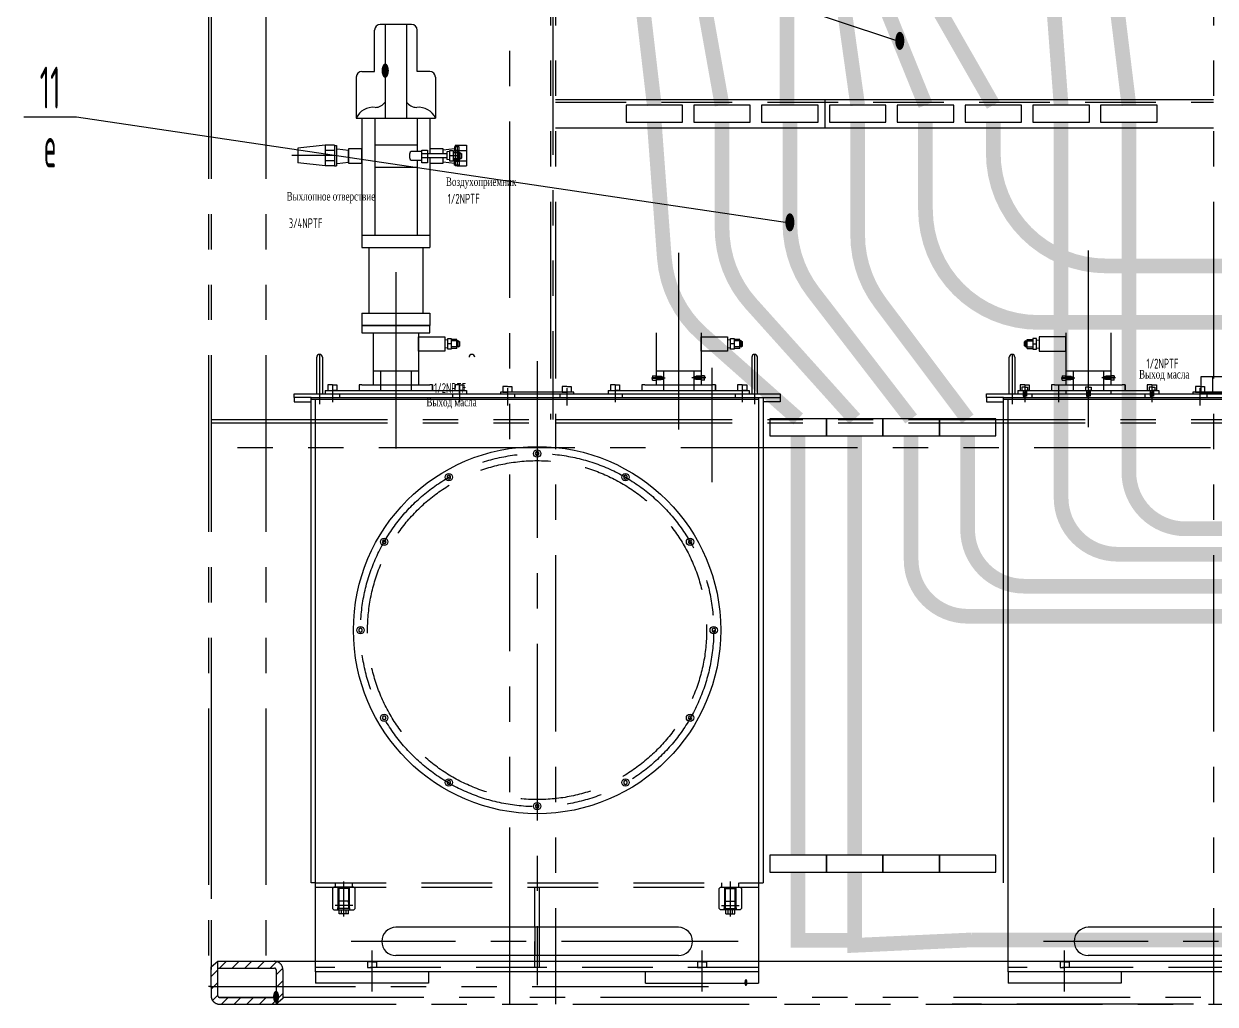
# Model space of a CAD drawing. Header units: millimetres. Extents: x 87 to 10587, y 0 to 7425.
# Drawn here: x 7253 to 9361, y 2280 to 4015 of the extents above; entities that cross this region are included whole.
import ezdxf
from ezdxf.enums import TextEntityAlignment as Align

# ---------------------------------------------------------------- set-up
doc = ezdxf.new("R2010")
doc.units = ezdxf.units.MM
doc.header["$LTSCALE"] = 250
for name, pattern in [('F', [0.75, 0.5, -0.25]), ('G', [2, 1.25, -0.25, 0.25, -0.25]), ('K', [2.5, 1.25, -0.25, 0.25, -0.25, 0.25, -0.25])]:
    doc.linetypes.add(name, pattern=pattern)
for name, color, linetype in [('01', 7, 'Continuous'), ('02', 1, 'Continuous'), ('04', 2, 'F'), ('05', 4, 'G'), ('07', 6, 'K'), ('08', 1, 'Continuous'), ('11', 3, 'Continuous')]:
    doc.layers.add(name, color=color, linetype=linetype)
doc.styles.get("Standard").update_dxf_attribs({"font": 'isocp', "width": 0.707, "bigfont": 'intecad.shx'})
doc.dimstyles.new('INTE', dxfattribs={"dimscale": 25, "dimtxt": 3.5, "dimasz": 3, "dimexe": 3, "dimexo": 0, "dimgap": 1, "dimtad": 1, "dimdec": 1, "dimdsep": 46, "dimtxsty": 'Standard', "dimcen": 0, "dimclrd": 1, "dimclre": 1, "dimclrt": 3, "dimadec": 0, "dimazin": 0, "dimtfac": 1, "dimtdec": 1, "dimtmove": 0, "dimatfit": 0, "dimfxl": 1, "dimarcsym": 0})

# ---------------------------------------------------------------- blocks, each defined once
blk = doc.blocks.new('*U76')
at = {"layer": '01'}
for p, q in [((-6, 5), (0, 5)), ((-6, 0), (-6, 5)), ((-6, 0), (-6, -5)), ((0, 5), (0, 0)), ((0, 3), (10, 3)), ((0, -5), (0, 0)), ((3, 3), (3, 0)), ((3, -3), (3, 0)), ((10, 3), (10, 0)), ((10, -3), (10, 0)), ((-6, -5), (0, -5)), ((0, -3), (10, -3))]:
    blk.add_line(p, q, dxfattribs=at)
at = {"layer": '02'}
for p, q in [((3, 2), (10, 2)), ((3, -2), (10, -2))]:
    blk.add_line(p, q, dxfattribs=at)
at = {"layer": '05'}
blk.add_line((-9.2, 0), (12.9, 0), dxfattribs=at)
blk = doc.blocks.new('*U89')
at = {"layer": '01'}
for p, q in [((-7, 8.1), (-7, -8.1)), ((-7, 4), (0, 4)), ((0, 10.7), (15, 9.4)), ((15, 9.4), (15, -9.4)), ((-7, -4), (0, -4)), ((0, -10.7), (15, -9.4))]:
    blk.add_line(p, q, dxfattribs=at)
at = {"layer": '01', "color": 7, "linetype": 'Continuous'}
for p, q in [((-7, 8.1), (0, 8.1)), ((0, -10.7), (0, 10.7)), ((-7, -8.1), (0, -8.1))]:
    blk.add_line(p, q, dxfattribs=at)
at = {"layer": '02', "color": 1, "linetype": 'Continuous'}
for p, q in [((0, 9.7), (15, 8.4)), ((0, -9.7), (15, -8.4))]:
    blk.add_line(p, q, dxfattribs=at)
at = {"layer": '05'}
for p, q in [((-12, 0), (20, 0)), ((7.5, 15.7), (7.5, -15.7))]:
    blk.add_line(p, q, dxfattribs=at)
blk = doc.blocks.new('*D100')
at = {"layer": '08', "color": 1, "lineweight": -2}
for p, q in [((8715.4, 4274.5), (10410.1, 4274.5)), ((10335.1, 4199.5), (10335.1, 3434.6)), ((8956.4, 3359.6), (10410.1, 3359.6))]:
    blk.add_line(p, q, dxfattribs=at)
at = {"layer": '08', "color": 1}
for points in [[(10322.6, 4199.5), (10347.6, 4199.5), (10335.1, 4274.5)], [(10322.6, 3434.6), (10347.6, 3434.6), (10335.1, 3359.6)]]:
    blk.add_solid(points, dxfattribs=at)
at = {"layer": 'Defpoints', "color": 0}
for p in [(8715.4, 4274.5), (8956.4, 3359.6), (10335.1, 3359.6)]:
    blk.add_point(p, dxfattribs=at)
at = {"layer": '08', "color": 3, "insert": (10266.3, 3817.1), "char_height": 87.5, "attachment_point": 5, "rotation": 90}
blk.add_mtext('914.9', dxfattribs=at)

msp = doc.modelspace()

# ---------------------------------------------------------------- hatches: boundary and pattern name
at = {"layer": '07', "linetype": 'K'}
h = msp.add_hatch(dxfattribs=at)
h.set_pattern_fill('ANSI31', color=6, scale=5, style=0)
h.set_pattern_definition([(45, (-24013.99, 5955.704), (-11.22532, 11.22532), [])])
h.paths.add_polyline_path([(7595.917, 2355.584), (7595.917, 2343.584), (7695.917, 2343.584, -0.41421356), (7698.917, 2340.584), (7698.917, 2279.584), (7710.917, 2289.584), (7710.917, 2340.584, 0.41421356), (7695.917, 2355.584)])
h.paths.add_polyline_path([(7595.917, 2355.584), (7583.917, 2345.584), (7583.917, 2311.084), (7583.917, 2294.584, 0.41421356), (7598.917, 2279.584), (7698.917, 2279.584), (7698.917, 2291.584), (7598.917, 2291.584, -0.41421356), (7595.917, 2294.584)])

# ---------------------------------------------------------------- linework, layer by layer
for p, q in [((8022.536, 3789.303), (8012.493, 3789.303)), ((8022.536, 3773.303), (8022.536, 3789.303)), ((8024.944, 3775.905), (8024.944, 3786.702)), ((8027.517, 3777.844), (8027.517, 3784.762)), ((8022.536, 3773.303), (8012.493, 3773.303)), ((8019.026, 3456.166), (8008.983, 3456.166)), ((8019.026, 3456.166), (8008.983, 3456.166)), ((8019.026, 3440.166), (8008.983, 3440.166)), ((8019.026, 3440.166), (8008.983, 3440.166)), ((8019.026, 3440.166), (8019.026, 3456.166)), ((8019.026, 3440.166), (8019.026, 3456.166)), ((8021.434, 3442.767), (8021.434, 3453.564)), ((8021.434, 3442.767), (8021.434, 3453.564)), ((8024.007, 3444.706), (8024.007, 3451.625)), ((8024.007, 3444.706), (8024.007, 3451.625)), ((8519.486, 3456.166), (8509.443, 3456.166)), ((8519.486, 3440.166), (8509.443, 3440.166)), ((8519.486, 3440.166), (8519.486, 3456.166)), ((8521.894, 3442.767), (8521.894, 3453.564)), ((8524.467, 3444.706), (8524.467, 3451.625)), ((9023.327, 3444.706), (9023.327, 3451.625)), ((9025.901, 3442.767), (9025.901, 3453.564)), ((9028.309, 3456.166), (9038.351, 3456.166)), ((9028.309, 3440.166), (9028.309, 3456.166)), ((9028.309, 3440.166), (9038.351, 3440.166)), ((8365.377, 3391.646), (8371.377, 3391.646)), ((8365.377, 3388.588), (8371.377, 3388.588)), ((8365.377, 3387.404), (8371.377, 3387.404)), ((8365.377, 3384.346), (8371.377, 3384.346)), ((8457.377, 3391.646), (8451.377, 3391.646)), ((8457.377, 3388.588), (8451.377, 3388.588)), ((8457.377, 3387.404), (8451.377, 3387.404)), ((8457.377, 3384.346), (8451.377, 3384.346)), ((9090.417, 3391.646), (9096.417, 3391.646)), ((9090.417, 3388.588), (9096.417, 3388.588)), ((9090.417, 3387.404), (9096.417, 3387.404)), ((9090.417, 3384.346), (9096.417, 3384.346)), ((9182.417, 3391.646), (9176.417, 3391.646)), ((9182.417, 3388.588), (9176.417, 3388.588)), ((9182.417, 3387.404), (9176.417, 3387.404)), ((9182.417, 3384.346), (9176.417, 3384.346))]:
    msp.add_line(p, q)
for points in [[(8006.267, 3790.803), (8012.493, 3790.803), (8012.493, 3771.803), (8006.267, 3771.803)], [(8002.757, 3457.666), (8008.983, 3457.666), (8008.983, 3438.666), (8002.757, 3438.666)], [(8002.757, 3457.666), (8008.983, 3457.666), (8008.983, 3438.666), (8002.757, 3438.666)], [(8503.217, 3457.666), (8509.443, 3457.666), (8509.443, 3438.666), (8503.217, 3438.666)], [(9044.578, 3457.666), (9038.351, 3457.666), (9038.351, 3438.666), (9044.578, 3438.666)]]:
    msp.add_lwpolyline(points, close=True)
at = {"layer": '01'}
for p, q in [((7938.557, 4013.623), (7883.277, 4013.623)), ((7892.097, 4013.623), (7892.097, 3847.654)), ((7929.737, 4013.623), (7929.737, 3847.654)), ((7873.277, 3930.638), (7873.277, 4003.623)), ((7948.557, 3930.638), (7948.557, 4003.623)), ((7850.917, 3930.638), (7873.277, 3930.638)), ((7970.917, 3930.638), (7948.557, 3930.638)), ((7840.917, 3920.638), (7840.917, 3847.654)), ((7980.917, 3920.638), (7980.917, 3847.654)), ((7840.917, 3847.654), (7980.917, 3847.654)), ((7850.917, 3847.654), (7850.917, 3618.623)), ((7873.455, 3847.654), (7873.455, 3640.623)), ((7948.379, 3847.654), (7948.379, 3789.061)), ((7970.917, 3847.654), (7970.917, 3785.309)), ((7785.911, 3800.092), (7737.167, 3794.617)), ((7785.911, 3800.092), (7785.911, 3763.141)), ((7802.167, 3800.092), (7785.911, 3800.092)), ((7802.167, 3800.092), (7802.167, 3763.141)), ((7802.167, 3799.617), (7802.167, 3763.617)), ((7802.167, 3799.617), (7802.167, 3763.617)), ((7802.167, 3799.617), (7805.782, 3799.617)), ((7805.782, 3799.617), (7805.782, 3763.617)), ((7873.455, 3800.319), (7948.379, 3800.319)), ((8022.718, 3797.317), (8014.718, 3797.317)), ((8014.718, 3797.317), (8014.718, 3789.303)), ((8016.052, 3799.617), (8016.052, 3763.617)), ((8019.667, 3799.617), (8016.052, 3799.617)), ((8019.667, 3800.092), (8019.667, 3763.141)), ((8019.667, 3800.092), (8035.923, 3800.092)), ((8019.667, 3799.617), (8019.667, 3763.617)), ((8019.667, 3799.617), (8019.667, 3763.617)), ((8022.718, 3786.702), (8022.718, 3797.317)), ((8035.923, 3800.092), (8035.923, 3763.141)), ((7737.167, 3794.617), (7737.167, 3768.617)), ((7802.167, 3790.854), (7785.911, 3790.854)), ((7807.116, 3793.623), (7827.116, 3791.159)), ((7827.116, 3770.086), (7827.116, 3791.159)), ((7970.917, 3777.298), (7970.917, 3618.623)), ((8014.718, 3793.623), (7994.718, 3791.159)), ((7994.718, 3785.309), (7994.718, 3791.159)), ((7994.718, 3770.086), (7994.718, 3777.298)), ((8006.267, 3788.8), (8001.164, 3788.04)), ((8001.164, 3788.04), (8001.164, 3774.566)), ((8006.267, 3773.807), (8001.164, 3774.566)), ((8012.493, 3781.303), (8006.267, 3781.303)), ((8022.718, 3790.842), (8014.718, 3790.842)), ((8019.667, 3790.854), (8035.923, 3790.854)), ((8022.718, 3775.905), (8022.718, 3764.367)), ((8024.944, 3786.702), (8027.517, 3784.762)), ((8024.944, 3775.905), (8027.517, 3777.844)), ((7785.911, 3763.141), (7737.167, 3768.617)), ((7802.167, 3772.379), (7785.911, 3772.379)), ((7802.167, 3763.141), (7785.911, 3763.141)), ((7802.167, 3763.617), (7805.782, 3763.617)), ((7807.116, 3767.623), (7827.116, 3770.086)), ((7873.455, 3760.927), (7948.379, 3760.927)), ((7948.379, 3773.321), (7948.379, 3640.623)), ((8014.718, 3767.623), (7994.718, 3770.086)), ((8014.718, 3764.367), (8014.718, 3773.303)), ((8022.718, 3770.842), (8014.718, 3770.842)), ((8022.718, 3764.367), (8014.718, 3764.367)), ((8019.667, 3763.617), (8016.052, 3763.617)), ((8019.667, 3772.379), (8035.923, 3772.379)), ((8019.667, 3763.141), (8035.923, 3763.141)), ((7850.917, 3640.623), (7970.917, 3640.623)), ((7850.917, 3618.623), (7970.917, 3618.623)), ((7862.917, 3618.623), (7862.917, 3502.623)), ((7958.917, 3618.623), (7958.917, 3502.623)), ((7850.917, 3502.623), (7970.917, 3502.623)), ((7850.917, 3502.623), (7850.917, 3480.623)), ((7970.917, 3502.623), (7970.917, 3480.623)), ((7850.917, 3480.623), (7970.917, 3480.623)), ((7850.917, 3480.623), (7970.917, 3480.623)), ((7850.917, 3480.623), (7850.917, 3468.028)), ((7850.917, 3480.623), (7970.917, 3480.623)), ((7970.917, 3468.028), (7970.917, 3480.623)), ((7850.917, 3468.028), (7970.917, 3468.028)), ((7870.917, 3468.028), (7870.917, 3375.623)), ((7950.917, 3468.028), (7950.917, 3375.623)), ((8371.377, 3468.028), (8371.377, 3375.623)), ((8451.377, 3468.028), (8451.377, 3375.623)), ((9096.417, 3468.028), (9096.417, 3375.623)), ((9176.417, 3468.028), (9176.417, 3375.623)), ((8002.757, 3455.662), (7997.654, 3454.903)), ((8002.757, 3455.662), (7997.654, 3454.903)), ((7997.654, 3454.903), (7997.654, 3441.428)), ((7997.654, 3454.903), (7997.654, 3441.428)), ((8002.757, 3440.669), (7997.654, 3441.428)), ((8002.757, 3440.669), (7997.654, 3441.428)), ((8008.983, 3448.166), (8002.757, 3448.166)), ((8008.983, 3448.166), (8002.757, 3448.166)), ((8021.434, 3453.564), (8024.007, 3451.625)), ((8021.434, 3453.564), (8024.007, 3451.625)), ((8021.434, 3442.767), (8024.007, 3444.706)), ((8021.434, 3442.767), (8024.007, 3444.706)), ((8503.217, 3455.662), (8498.114, 3454.903)), ((8498.114, 3454.903), (8498.114, 3441.428)), ((8503.217, 3440.669), (8498.114, 3441.428)), ((8509.443, 3448.166), (8503.217, 3448.166)), ((8521.894, 3453.564), (8524.467, 3451.625)), ((8521.894, 3442.767), (8524.467, 3444.706)), ((9025.901, 3453.564), (9023.327, 3451.625)), ((9025.901, 3442.767), (9023.327, 3444.706)), ((9038.351, 3448.166), (9044.578, 3448.166)), ((9044.578, 3455.662), (9049.68, 3454.903)), ((9044.578, 3440.669), (9049.68, 3441.428)), ((9049.68, 3454.903), (9049.68, 3441.428)), ((7870.917, 3400.623), (7950.917, 3400.623)), ((7870.917, 3400.623), (7950.917, 3400.623)), ((8371.377, 3400.623), (8451.377, 3400.623)), ((9096.417, 3400.623), (9176.417, 3400.623)), ((7790.495, 3375.623), (7790.495, 3365.623)), ((7798.495, 3375.623), (7790.495, 3375.623)), ((7798.495, 3375.623), (7806.495, 3375.623)), ((7806.495, 3375.623), (7806.495, 3365.623)), ((8015.339, 3375.623), (8015.339, 3365.623)), ((8023.339, 3375.623), (8015.339, 3375.623)), ((8023.339, 3375.623), (8031.339, 3375.623)), ((8031.339, 3375.623), (8031.339, 3365.623)), ((8290.955, 3375.623), (8290.955, 3365.623)), ((8298.955, 3375.623), (8290.955, 3375.623)), ((8298.955, 3375.623), (8306.955, 3375.623)), ((8306.955, 3375.623), (8306.955, 3365.623)), ((8365.377, 3391.646), (8365.377, 3387.996)), ((8365.377, 3384.346), (8365.377, 3387.996)), ((8457.377, 3391.646), (8457.377, 3387.996)), ((8457.377, 3384.346), (8457.377, 3387.996)), ((8515.799, 3375.623), (8515.799, 3365.623)), ((8523.799, 3375.623), (8515.799, 3375.623)), ((8523.799, 3375.623), (8531.799, 3375.623)), ((8531.799, 3375.623), (8531.799, 3365.623)), ((9015.995, 3375.623), (9015.995, 3365.623)), ((9023.995, 3375.623), (9015.995, 3375.623)), ((9023.995, 3375.623), (9031.995, 3375.623)), ((9031.995, 3375.623), (9031.995, 3365.623)), ((9090.417, 3391.646), (9090.417, 3387.996)), ((9090.417, 3384.346), (9090.417, 3387.996)), ((9182.417, 3391.646), (9182.417, 3387.996)), ((9182.417, 3384.346), (9182.417, 3387.996)), ((9240.839, 3375.623), (9240.839, 3365.623)), ((9248.839, 3375.623), (9240.839, 3375.623)), ((9248.839, 3375.623), (9256.839, 3375.623)), ((9256.839, 3375.623), (9256.839, 3365.623)), ((7730.917, 3353.623), (7730.917, 3359.623)), ((7730.917, 3359.623), (8590.917, 3359.623)), ((7760.917, 3353.623), (7730.917, 3353.623)), ((7730.917, 3353.623), (7730.917, 3345.623)), ((7760.917, 3353.623), (8560.917, 3353.623)), ((7760.917, 2494.623), (7760.917, 3353.623)), ((7785.917, 3365.623), (8035.917, 3365.623)), ((7785.917, 3365.623), (7785.917, 3359.623)), ((7790.495, 3365.623), (7798.495, 3365.623)), ((7806.495, 3365.623), (7798.495, 3365.623)), ((8015.339, 3365.623), (8023.339, 3365.623)), ((8031.339, 3365.623), (8023.339, 3365.623)), ((8035.917, 3365.623), (8035.917, 3359.623)), ((8100.417, 3372.623), (8100.417, 3362.623)), ((8108.417, 3372.623), (8100.417, 3372.623)), ((8100.417, 3362.623), (8108.417, 3362.623)), ((8108.417, 3372.623), (8116.417, 3372.623)), ((8116.417, 3362.623), (8108.417, 3362.623)), ((8116.417, 3372.623), (8116.417, 3362.623)), ((8205.417, 3372.623), (8205.417, 3362.623)), ((8213.417, 3372.623), (8205.417, 3372.623)), ((8205.417, 3362.623), (8213.417, 3362.623)), ((8213.417, 3372.623), (8221.417, 3372.623)), ((8221.417, 3362.623), (8213.417, 3362.623)), ((8221.417, 3372.623), (8221.417, 3362.623)), ((8286.377, 3365.623), (8536.377, 3365.623)), ((8286.377, 3365.623), (8286.377, 3359.623)), ((8290.955, 3365.623), (8298.955, 3365.623)), ((8306.955, 3365.623), (8298.955, 3365.623)), ((8515.799, 3365.623), (8523.799, 3365.623)), ((8531.799, 3365.623), (8523.799, 3365.623)), ((8536.377, 3365.623), (8536.377, 3359.623)), ((8552.917, 3353.623), (8552.917, 2316.623)), ((8560.917, 3353.623), (8560.917, 2494.623)), ((8560.917, 3353.623), (8590.917, 3353.623)), ((8590.917, 3359.623), (8590.917, 3353.623)), ((8590.917, 3353.623), (8590.917, 3345.623)), ((8956.417, 3353.623), (8956.417, 3359.623)), ((8956.417, 3359.623), (9816.417, 3359.623)), ((8986.417, 3353.623), (8956.417, 3353.623)), ((8956.417, 3353.623), (8956.417, 3345.623)), ((8986.417, 3353.623), (9786.417, 3353.623)), ((8986.417, 3218.584), (8986.417, 3353.623)), ((8986.417, 2494.623), (8986.417, 3353.623)), ((9011.417, 3365.623), (9261.417, 3365.623)), ((9011.417, 3365.623), (9011.417, 3359.623)), ((9015.995, 3365.623), (9023.995, 3365.623)), ((9031.995, 3365.623), (9023.995, 3365.623)), ((9240.839, 3365.623), (9248.839, 3365.623)), ((9256.839, 3365.623), (9248.839, 3365.623)), ((9261.417, 3365.623), (9261.417, 3359.623)), ((9325.917, 3372.623), (9325.917, 3362.623)), ((9333.917, 3372.623), (9325.917, 3372.623)), ((9325.917, 3362.623), (9333.917, 3362.623)), ((9333.917, 3372.623), (9341.917, 3372.623)), ((9341.917, 3362.623), (9333.917, 3362.623)), ((9341.917, 3372.623), (9341.917, 3362.623)), ((7730.917, 3345.623), (7760.917, 3345.623)), ((7768.917, 2336.623), (7768.917, 3350.623)), ((8590.917, 3345.623), (8560.917, 3345.623)), ((8956.417, 3345.623), (8986.417, 3345.623)), ((8994.417, 3218.584), (8994.417, 3350.623)), ((8994.417, 2336.623), (8994.417, 3350.623)), ((7768.917, 2494.623), (7760.917, 2494.623)), ((8552.917, 2494.623), (8560.917, 2494.623)), ((8156.917, 2486.623), (8164.917, 2486.623)), ((8156.917, 2415.623), (8156.917, 2365.623)), ((8164.917, 2365.623), (8164.917, 2415.623)), ((7860.917, 2354.623), (7860.917, 2344.623)), ((7868.917, 2354.623), (7860.917, 2354.623)), ((7860.917, 2344.623), (7868.917, 2344.623)), ((7868.917, 2354.623), (7876.917, 2354.623)), ((7876.917, 2344.623), (7868.917, 2344.623)), ((7876.917, 2354.623), (7876.917, 2344.623)), ((8444.917, 2354.623), (8444.917, 2344.623)), ((8452.917, 2354.623), (8444.917, 2354.623)), ((8444.917, 2344.623), (8452.917, 2344.623)), ((8452.917, 2354.623), (8460.917, 2354.623)), ((8460.917, 2344.623), (8452.917, 2344.623)), ((8460.917, 2354.623), (8460.917, 2344.623)), ((9086.417, 2354.623), (9086.417, 2344.623)), ((9094.417, 2354.623), (9086.417, 2354.623)), ((9086.417, 2344.623), (9094.417, 2344.623)), ((9094.417, 2354.623), (9102.417, 2354.623)), ((9102.417, 2344.623), (9094.417, 2344.623)), ((9102.417, 2354.623), (9102.417, 2344.623)), ((7768.917, 2336.623), (7768.917, 2316.623)), ((7968.917, 2336.623), (7968.917, 2316.623)), ((8352.917, 2316.623), (8352.917, 2336.623)), ((8994.417, 2336.623), (8994.417, 2316.623)), ((9194.417, 2336.623), (9194.417, 2316.623))]:
    msp.add_line(p, q, dxfattribs=at)
at = {"layer": '01', "color": 7, "linetype": 'Continuous'}
for p, q in [((8193.417, 3880.879), (9357.917, 3880.879)), ((8670.277, 3879.419), (8670.277, 3829.419)), ((8193.417, 3830.879), (9357.917, 3830.879)), ((8024.944, 3786.702), (8022.536, 3786.702)), ((8024.944, 3775.905), (8022.536, 3775.905)), ((8024.944, 3775.905), (8022.536, 3775.905)), ((8021.434, 3453.564), (8019.026, 3453.564)), ((8021.434, 3453.564), (8019.026, 3453.564)), ((8021.434, 3442.767), (8019.026, 3442.767)), ((8021.434, 3442.767), (8019.026, 3442.767)), ((8021.434, 3442.767), (8019.026, 3442.767)), ((8021.434, 3442.767), (8019.026, 3442.767)), ((8521.894, 3453.564), (8519.486, 3453.564)), ((8521.894, 3442.767), (8519.486, 3442.767)), ((8521.894, 3442.767), (8519.486, 3442.767)), ((9025.901, 3453.564), (9028.309, 3453.564)), ((9025.901, 3442.767), (9028.309, 3442.767)), ((9025.901, 3442.767), (9028.309, 3442.767)), ((7845.917, 3375.623), (7845.917, 3365.623)), ((7850.917, 3375.623), (7845.917, 3375.623)), ((7845.917, 3375.623), (7845.917, 3365.623)), ((7850.917, 3375.623), (7970.917, 3375.623)), ((7975.917, 3375.623), (7970.917, 3375.623)), ((7975.917, 3375.623), (7975.917, 3365.623)), ((7975.917, 3365.623), (7975.917, 3375.623)), ((8346.377, 3375.623), (8346.377, 3365.623)), ((8351.377, 3375.623), (8346.377, 3375.623)), ((8346.377, 3375.623), (8346.377, 3365.623)), ((8351.377, 3375.623), (8471.377, 3375.623)), ((8476.377, 3375.623), (8471.377, 3375.623)), ((8476.377, 3375.623), (8476.377, 3365.623)), ((8476.377, 3365.623), (8476.377, 3375.623)), ((9071.417, 3375.623), (9071.417, 3365.623)), ((9076.417, 3375.623), (9071.417, 3375.623)), ((9071.417, 3375.623), (9071.417, 3365.623)), ((9076.417, 3375.623), (9196.417, 3375.623)), ((9201.417, 3375.623), (9196.417, 3375.623)), ((9201.417, 3375.623), (9201.417, 3365.623)), ((9201.417, 3365.623), (9201.417, 3375.623)), ((7760.917, 3350.623), (8552.917, 3350.623)), ((8986.417, 3350.623), (9778.417, 3350.623)), ((8410.917, 2415.623), (7910.917, 2415.623)), ((9636.417, 2415.623), (9136.417, 2415.623)), ((8410.917, 2365.623), (7910.917, 2365.623)), ((9636.417, 2365.623), (9136.417, 2365.623)), ((8552.917, 2336.623), (7768.917, 2336.623)), ((9778.417, 2336.623), (8994.417, 2336.623)), ((7968.917, 2316.623), (7768.917, 2316.623)), ((8352.917, 2316.623), (8552.917, 2316.623)), ((9194.417, 2316.623), (8994.417, 2316.623))]:
    msp.add_line(p, q, dxfattribs=at)
for points in [[(8318.219, 3840.879), (8418.219, 3840.879), (8418.219, 3870.879), (8318.219, 3870.879)], [(8438.219, 3840.879), (8538.219, 3840.879), (8538.219, 3870.879), (8438.219, 3870.879)], [(8558.219, 3840.879), (8658.219, 3840.879), (8658.219, 3870.879), (8558.219, 3870.879)], [(8678.219, 3840.879), (8778.219, 3840.879), (8778.219, 3870.879), (8678.219, 3870.879)], [(8798.219, 3840.879), (8898.219, 3840.879), (8898.219, 3870.879), (8798.219, 3870.879)], [(8918.219, 3840.879), (9018.219, 3840.879), (9018.219, 3870.879), (8918.219, 3870.879)], [(9038.219, 3840.879), (9138.219, 3840.879), (9138.219, 3870.879), (9038.219, 3870.879)], [(9158.219, 3840.879), (9258.219, 3840.879), (9258.219, 3870.879), (9158.219, 3870.879)], [(8572.833, 3285.334), (8672.833, 3285.334), (8672.833, 3315.334), (8572.833, 3315.334)], [(8672.833, 3285.334), (8772.833, 3285.334), (8772.833, 3315.334), (8672.833, 3315.334)], [(8772.833, 3285.334), (8872.833, 3285.334), (8872.833, 3315.334), (8772.833, 3315.334)], [(8872.833, 3285.334), (8972.833, 3285.334), (8972.833, 3315.334), (8872.833, 3315.334)], [(8572.833, 2513.102), (8672.833, 2513.102), (8672.833, 2543.102), (8572.833, 2543.102)], [(8672.833, 2513.102), (8772.833, 2513.102), (8772.833, 2543.102), (8672.833, 2543.102)], [(8772.833, 2513.102), (8872.833, 2513.102), (8872.833, 2543.102), (8772.833, 2543.102)], [(8872.833, 2513.102), (8972.833, 2513.102), (8972.833, 2543.102), (8872.833, 2543.102)]]:
    msp.add_lwpolyline(points, close=True, dxfattribs=at)
at = {"layer": '01'}
for points in [[(7827.116, 3768.027), (7850.917, 3768.027), (7850.917, 3793.219), (7827.116, 3793.219)], [(7957.052, 3791.09), (7966.839, 3791.09), (7966.839, 3768.791), (7957.052, 3768.791)], [(7957.052, 3785.309), (8001.164, 3785.309), (8001.164, 3777.298), (7957.052, 3777.298)], [(7950.917, 3460.663), (7997.654, 3460.663), (7997.654, 3435.668), (7950.917, 3435.668)], [(7950.917, 3460.663), (7997.654, 3460.663), (7997.654, 3435.668), (7950.917, 3435.668)], [(8451.377, 3460.663), (8498.114, 3460.663), (8498.114, 3435.668), (8451.377, 3435.668)], [(9096.417, 3460.663), (9049.68, 3460.663), (9049.68, 3435.668), (9096.417, 3435.668)], [(9336.417, 3390.623), (9436.417, 3390.623), (9436.417, 3360.623), (9336.417, 3360.623)], [(8095.917, 3359.623), (8225.917, 3359.623), (8225.917, 3362.623), (8095.917, 3362.623)], [(9321.417, 3359.623), (9451.417, 3359.623), (9451.417, 3362.623), (9321.417, 3362.623)], [(8159.185, 3257.123), (8157.453, 3254.123), (8159.185, 3251.123), (8162.649, 3251.123), (8164.381, 3254.123), (8162.649, 3257.123)], [(8001.667, 3213.988), (8001.667, 3210.524), (8004.667, 3208.792), (8007.667, 3210.524), (8007.667, 3213.988), (8004.667, 3215.72)], [(8317.167, 3215.72), (8314.167, 3213.988), (8314.167, 3210.524), (8317.167, 3208.792), (8320.167, 3210.524), (8320.167, 3213.988)], [(7886.82, 3097.873), (7888.552, 3094.873), (7892.016, 3094.873), (7893.748, 3097.873), (7892.016, 3100.873), (7888.552, 3100.873)], [(8433.282, 3100.873), (8429.818, 3100.873), (8428.086, 3097.873), (8429.818, 3094.873), (8433.282, 3094.873), (8435.014, 3097.873)], [(7845.417, 2939.891), (7848.417, 2938.159), (7851.417, 2939.891), (7851.417, 2943.355), (7848.417, 2945.087), (7845.417, 2943.355)], [(8476.417, 2943.355), (8473.417, 2945.087), (8470.417, 2943.355), (8470.417, 2939.891), (8473.417, 2938.159), (8476.417, 2939.891)], [(7888.552, 2783.373), (7892.016, 2783.373), (7893.748, 2786.373), (7892.016, 2789.373), (7888.552, 2789.373), (7886.82, 2786.373)], [(8435.014, 2786.373), (8433.282, 2789.373), (8429.818, 2789.373), (8428.086, 2786.373), (8429.818, 2783.373), (8433.282, 2783.373)], [(8004.667, 2668.526), (8007.667, 2670.258), (8007.667, 2673.722), (8004.667, 2675.454), (8001.667, 2673.722), (8001.667, 2670.258)], [(8320.167, 2670.258), (8320.167, 2673.722), (8317.167, 2675.454), (8314.167, 2673.722), (8314.167, 2670.258), (8317.167, 2668.526)], [(8162.649, 2627.123), (8164.381, 2630.123), (8162.649, 2633.123), (8159.185, 2633.123), (8157.453, 2630.123), (8159.185, 2627.123)]]:
    msp.add_lwpolyline(points, close=True, dxfattribs=at)
msp.add_lwpolyline([(7957.052, 3789.061), (7940.057, 3789.061, 0.41421356), (7935.057, 3784.061), (7935.057, 3778.321, 0.41421356), (7940.057, 3773.321), (7957.052, 3773.321)], format="xyb", close=True, dxfattribs=at)
for points in [[(7994.718, 3785.309), (7994.718, 3793.219), (7970.917, 3793.219), (7970.917, 3785.309)], [(7970.917, 3777.298), (7970.917, 3768.027), (7994.718, 3768.027), (7994.718, 3777.298)], [(7770.917, 3359.623), (7770.917, 3424.623)], [(7780.917, 3424.623), (7780.917, 3359.623)], [(8540.917, 3424.623), (8540.917, 3359.623)], [(8550.917, 3359.623), (8550.917, 3424.623)], [(8996.417, 3359.623), (8996.417, 3424.623)], [(9006.417, 3424.623), (9006.417, 3359.623)]]:
    msp.add_lwpolyline(points, dxfattribs=at)
for centre, radius in [((8160.917, 2941.623), 325), ((8160.917, 3254.123), 6.5), ((8004.667, 3212.256), 6.5), ((8317.167, 3212.256), 6.5), ((7890.284, 3097.873), 6.5), ((8431.55, 3097.873), 6.5), ((7848.417, 2941.623), 6.5), ((8473.417, 2941.623), 6.5), ((7890.284, 2786.373), 6.5), ((8431.55, 2786.373), 6.5), ((8004.667, 2671.99), 6.5), ((8317.167, 2671.99), 6.5), ((8160.917, 2630.123), 6.5)]:
    msp.add_circle(centre, radius, dxfattribs=at)
for centre, radius, start, end in [((7883.277, 4003.623), 10, 90, 180), ((7938.557, 4003.623), 10, 0, 90), ((7850.917, 3920.638), 10, 90, 180), ((7970.917, 3920.638), 10, 0, 90), ((7870.059, 3835.395), 31.615, 82.726079, 157.185283), ((7873.417, 3889.743), 22.996, 271.607221, 324.324997), ((7948.418, 3889.743), 22.996, 215.675003, 268.392779), ((7951.776, 3835.395), 31.615, 22.814717, 97.273921), ((7775.917, 3424.623), 5, 0, 180), ((8045.457, 3424.623), 5, 0, 180), ((8545.917, 3424.623), 5, 0, 180), ((9001.417, 3424.623), 5, 0, 180), ((8410.917, 2390.623), 25, 270, 90)]:
    msp.add_arc(centre, radius, start, end, dxfattribs=at)
at = {"layer": '01', "color": 7, "linetype": 'Continuous'}
for centre in [(7910.917, 2390.623), (9136.417, 2390.623)]:
    msp.add_arc(centre, 25, 90, 270, dxfattribs=at)
at = {"layer": '02'}
for p, q in [((8802.79, 3983.02), (7345.504, 4467.847)), ((7345.504, 3849.744), (7252.504, 3849.744)), ((8608.219, 3661.841), (7345.504, 3849.744))]:
    msp.add_line(p, q, dxfattribs=at)
at = {"layer": '02', "color": 1, "linetype": 'Continuous'}
for p, q in [((8022.536, 3786.702), (8012.493, 3786.702)), ((8022.536, 3775.905), (8012.493, 3775.905)), ((8019.026, 3453.564), (8008.983, 3453.564)), ((8019.026, 3453.564), (8008.983, 3453.564)), ((8019.026, 3442.767), (8008.983, 3442.767)), ((8019.026, 3442.767), (8008.983, 3442.767)), ((8519.486, 3453.564), (8509.443, 3453.564)), ((8519.486, 3442.767), (8509.443, 3442.767)), ((9028.309, 3453.564), (9038.351, 3453.564)), ((9028.309, 3442.767), (9038.351, 3442.767)), ((7595.917, 2355.584), (9962.417, 2355.584))]:
    msp.add_line(p, q, dxfattribs=at)
at = {"layer": '04', "color": 2, "linetype": 'F'}
for p, q in [((8193.417, 3875.879), (9357.917, 3875.879)), ((7870.917, 3408.882), (7870.917, 3402.882)), ((7870.917, 3408.882), (7870.917, 3402.882)), ((7883.917, 3400.623), (7883.917, 3365.623)), ((7937.917, 3400.623), (7937.917, 3365.623)), ((7950.917, 3408.882), (7950.917, 3402.882)), ((7950.917, 3408.882), (7950.917, 3402.882)), ((8371.377, 3408.882), (8371.377, 3402.882)), ((8384.377, 3400.623), (8384.377, 3365.623)), ((8438.377, 3400.623), (8438.377, 3365.623)), ((8451.377, 3408.882), (8451.377, 3402.882)), ((9109.417, 3400.623), (9109.417, 3365.623)), ((9163.417, 3400.623), (9163.417, 3365.623)), ((8371.377, 3387.996), (8371.377, 3391.646)), ((8371.377, 3390.996), (8380.377, 3390.996)), ((8371.377, 3389.996), (8380.377, 3389.996)), ((8371.377, 3387.996), (8371.377, 3384.346)), ((8371.377, 3385.996), (8380.377, 3385.996)), ((8371.377, 3384.996), (8380.377, 3384.996)), ((8380.377, 3390.996), (8381.377, 3389.996)), ((8380.377, 3387.996), (8380.377, 3390.996)), ((8380.377, 3387.996), (8380.377, 3384.996)), ((8380.377, 3384.996), (8381.377, 3385.996)), ((8381.377, 3389.996), (8384.377, 3389.996)), ((8381.377, 3389.996), (8381.377, 3387.996)), ((8381.377, 3385.996), (8381.377, 3387.996)), ((8381.377, 3385.996), (8384.377, 3385.996)), ((8384.377, 3387.996), (8384.377, 3389.996)), ((8384.377, 3387.996), (8384.377, 3385.996)), ((8438.377, 3387.996), (8438.377, 3389.996)), ((8441.377, 3389.996), (8438.377, 3389.996)), ((8438.377, 3387.996), (8438.377, 3385.996)), ((8441.377, 3385.996), (8438.377, 3385.996)), ((8442.377, 3390.996), (8441.377, 3389.996)), ((8441.377, 3389.996), (8441.377, 3387.996)), ((8441.377, 3385.996), (8441.377, 3387.996)), ((8442.377, 3384.996), (8441.377, 3385.996)), ((8442.377, 3387.996), (8442.377, 3390.996)), ((8451.377, 3390.996), (8442.377, 3390.996)), ((8451.377, 3389.996), (8442.377, 3389.996)), ((8442.377, 3387.996), (8442.377, 3384.996)), ((8451.377, 3385.996), (8442.377, 3385.996)), ((8451.377, 3384.996), (8442.377, 3384.996)), ((8451.377, 3387.996), (8451.377, 3391.646)), ((8451.377, 3387.996), (8451.377, 3384.346)), ((9096.417, 3387.996), (9096.417, 3391.646)), ((9096.417, 3390.996), (9105.417, 3390.996)), ((9096.417, 3389.996), (9105.417, 3389.996)), ((9096.417, 3387.996), (9096.417, 3384.346)), ((9096.417, 3385.996), (9105.417, 3385.996)), ((9096.417, 3384.996), (9105.417, 3384.996)), ((9105.417, 3390.996), (9106.417, 3389.996)), ((9105.417, 3387.996), (9105.417, 3390.996)), ((9105.417, 3387.996), (9105.417, 3384.996)), ((9105.417, 3384.996), (9106.417, 3385.996)), ((9106.417, 3389.996), (9109.417, 3389.996)), ((9106.417, 3389.996), (9106.417, 3387.996)), ((9106.417, 3385.996), (9106.417, 3387.996)), ((9106.417, 3385.996), (9109.417, 3385.996)), ((9109.417, 3387.996), (9109.417, 3389.996)), ((9109.417, 3387.996), (9109.417, 3385.996)), ((9163.417, 3387.996), (9163.417, 3389.996)), ((9166.417, 3389.996), (9163.417, 3389.996)), ((9163.417, 3387.996), (9163.417, 3385.996)), ((9166.417, 3385.996), (9163.417, 3385.996)), ((9167.417, 3390.996), (9166.417, 3389.996)), ((9166.417, 3389.996), (9166.417, 3387.996)), ((9166.417, 3385.996), (9166.417, 3387.996)), ((9167.417, 3384.996), (9166.417, 3385.996)), ((9167.417, 3387.996), (9167.417, 3390.996)), ((9176.417, 3390.996), (9167.417, 3390.996)), ((9176.417, 3389.996), (9167.417, 3389.996)), ((9167.417, 3387.996), (9167.417, 3384.996)), ((9176.417, 3385.996), (9167.417, 3385.996)), ((9176.417, 3384.996), (9167.417, 3384.996)), ((9176.417, 3387.996), (9176.417, 3391.646)), ((9176.417, 3387.996), (9176.417, 3384.346)), ((9356.417, 3390.623), (9356.417, 3360.623)), ((8120.917, 3359.623), (8120.917, 3353.623)), ((8200.917, 3359.623), (8200.917, 3353.623)), ((9096.417, 3365.623), (9096.417, 3359.623)), ((9176.417, 3365.623), (9176.417, 3359.623)), ((9346.417, 3359.623), (9346.417, 3353.623)), ((7768.917, 2494.623), (8552.917, 2494.623)), ((7803.917, 2486.623), (7803.917, 2494.623)), ((7833.917, 2486.623), (7833.917, 2494.623)), ((8487.917, 2486.623), (8487.917, 2494.623)), ((8517.917, 2486.623), (8517.917, 2494.623)), ((7768.917, 2486.623), (8552.917, 2486.623)), ((7801.417, 2486.623), (7798.917, 2484.123)), ((7801.417, 2486.623), (7798.917, 2484.123)), ((7798.917, 2484.123), (7798.917, 2449.123)), ((7836.417, 2486.623), (7801.417, 2486.623)), ((7810.417, 2484.123), (7807.917, 2486.623)), ((7808.917, 2447.623), (7808.917, 2485.623)), ((7810.417, 2449.123), (7810.417, 2484.123)), ((7827.417, 2484.123), (7810.417, 2484.123)), ((7827.417, 2484.123), (7829.917, 2486.623)), ((7827.417, 2449.123), (7827.417, 2484.123)), ((7828.917, 2447.623), (7828.917, 2485.623)), ((7838.917, 2484.123), (7836.417, 2486.623)), ((7838.917, 2449.123), (7838.917, 2484.123)), ((8156.917, 2415.623), (8156.917, 2486.623)), ((8164.917, 2415.623), (8164.917, 2486.623)), ((8482.917, 2484.123), (8485.417, 2486.623)), ((8482.917, 2449.123), (8482.917, 2484.123)), ((8485.417, 2486.623), (8520.417, 2486.623)), ((8494.417, 2484.123), (8491.917, 2486.623)), ((8492.917, 2447.623), (8492.917, 2485.623)), ((8494.417, 2449.123), (8494.417, 2484.123)), ((8494.417, 2484.123), (8511.417, 2484.123)), ((8511.417, 2484.123), (8513.917, 2486.623)), ((8511.417, 2449.123), (8511.417, 2484.123)), ((8512.917, 2447.623), (8512.917, 2485.623)), ((8520.417, 2486.623), (8522.917, 2484.123)), ((8520.417, 2486.623), (8522.917, 2484.123)), ((8522.917, 2484.123), (8522.917, 2449.123)), ((7798.917, 2449.123), (7801.417, 2446.623)), ((7801.417, 2446.623), (7836.417, 2446.623)), ((7810.417, 2449.123), (7807.917, 2446.623)), ((7827.417, 2449.123), (7810.417, 2449.123)), ((7829.917, 2446.623), (7827.417, 2449.123)), ((7836.417, 2446.623), (7838.917, 2449.123)), ((8485.417, 2446.623), (8482.917, 2449.123)), ((8520.417, 2446.623), (8485.417, 2446.623)), ((8491.917, 2446.623), (8494.417, 2449.123)), ((8494.417, 2449.123), (8511.417, 2449.123)), ((8511.417, 2449.123), (8513.917, 2446.623)), ((8522.917, 2449.123), (8520.417, 2446.623)), ((8156.917, 2344.623), (8156.917, 2390.623)), ((8164.917, 2344.623), (8164.917, 2390.623)), ((8552.917, 2344.623), (7768.917, 2344.623)), ((9778.417, 2344.623), (8994.417, 2344.623))]:
    msp.add_line(p, q, dxfattribs=at)
at = {"layer": '04'}
for p, q in [((7810.917, 3359.623), (7810.917, 3353.623)), ((8010.917, 3359.623), (8010.917, 3353.623)), ((8311.377, 3359.623), (8311.377, 3353.623)), ((8511.377, 3359.623), (8511.377, 3353.623)), ((9036.417, 3359.623), (9036.417, 3353.623)), ((9236.417, 3359.623), (9236.417, 3353.623))]:
    msp.add_line(p, q, dxfattribs=at)
at = {"layer": '04', "color": 2, "linetype": 'F'}
msp.add_circle((8160.917, 2941.623), 300, dxfattribs=at)
at = {"layer": '05', "color": 4, "linetype": 'G'}
for p, q in [((7802.167, 3781.617), (7726.809, 3781.617)), ((8411.377, 3609.325), (8411.377, 3284.478)), ((9136.417, 3613.584), (9136.417, 3288.737)), ((7910.917, 3575.364), (7910.917, 3250.517)), ((8160.917, 3417.424), (8160.917, 2313.264)), ((8470.917, 3203.72), (8470.917, 3405.642)), ((7818.917, 2449.284), (7818.917, 2496.489)), ((8502.917, 2449.284), (8502.917, 2496.489)), ((8516.537, 2390.623), (7831.872, 2390.623)), ((9742.037, 2390.623), (9057.372, 2390.623)), ((7868.917, 2301.917), (7868.917, 2374.514)), ((8452.917, 2301.917), (8452.917, 2374.514)), ((9094.417, 2301.917), (9094.417, 2374.514))]:
    msp.add_line(p, q, dxfattribs=at)
at = {"layer": '05'}
for p, q in [((8023.77, 3780.842), (8013.666, 3780.842)), ((7775.917, 3429.623), (7775.917, 3341.426)), ((7910.917, 3416.47), (7910.917, 3360.87)), ((8411.377, 3416.47), (8411.377, 3360.87)), ((8545.917, 3429.623), (8545.917, 3341.426)), ((9001.417, 3429.623), (9001.417, 3341.426)), ((7798.495, 3376.07), (7798.495, 3345.415)), ((8023.339, 3376.07), (8023.339, 3345.415)), ((8298.955, 3376.07), (8298.955, 3345.415)), ((8363.069, 3387.996), (8387.737, 3387.996)), ((8459.686, 3387.996), (8435.018, 3387.996)), ((8523.799, 3376.07), (8523.799, 3345.415)), ((9023.995, 3376.07), (9023.995, 3345.415)), ((9083.917, 3376.07), (9083.917, 3345.415)), ((9088.109, 3387.996), (9112.777, 3387.996)), ((9184.726, 3387.996), (9160.057, 3387.996)), ((9248.839, 3376.07), (9248.839, 3345.415)), ((8108.417, 3370.07), (8108.417, 3339.415)), ((8160.917, 3367.211), (8160.917, 3311.611)), ((8213.417, 3370.07), (8213.417, 3339.415)), ((9136.417, 3373.211), (9136.417, 3317.611)), ((9333.917, 3370.07), (9333.917, 3339.415))]:
    msp.add_line(p, q, dxfattribs=at)
at = {"layer": '05', "color": 4, "linetype": 'G'}
msp.add_circle((8160.917, 2941.623), 312.5, dxfattribs=at)
at = {"layer": '07', "color": 6, "linetype": 'K'}
for p, q in [((7579.417, 5928.084), (7579.417, 2311.084)), ((7583.917, 5928.084), (7583.917, 2311.084)), ((7680.917, 5928.084), (7680.917, 2311.084)), ((8112.917, 2279.584), (8112.917, 4949.584)), ((8184.417, 4949.584), (8184.417, 3314.584)), ((8193.417, 4949.584), (8193.417, 2279.584)), ((9357.917, 4949.584), (9357.917, 2279.584)), ((8188.917, 4720.602), (8188.917, 3314.584)), ((8095.917, 3359.623), (8133.917, 3359.623)), ((9321.417, 3359.623), (9359.417, 3359.623)), ((7583.917, 3314.584), (8193.417, 3314.584)), ((8193.417, 3314.584), (9352.917, 3314.584)), ((9352.917, 3314.584), (9962.417, 3314.584)), ((7583.917, 3308.584), (8193.417, 3308.584)), ((8193.417, 3308.584), (9352.917, 3308.584)), ((9352.917, 3308.584), (9962.417, 3308.584)), ((8193.417, 3264.584), (7583.917, 3264.584)), ((9352.917, 3264.584), (8193.417, 3264.584)), ((9962.417, 3264.584), (9352.917, 3264.584)), ((7583.917, 2903.425), (7583.917, 2311.084)), ((7583.917, 2345.584), (7595.917, 2355.584)), ((7583.917, 2311.084), (7583.917, 2345.584)), ((7595.917, 2355.584), (7695.917, 2355.584)), ((7595.917, 2294.584), (7595.917, 2355.584)), ((7595.917, 2343.584), (7695.917, 2343.584)), ((7698.917, 2340.584), (7698.917, 2279.584)), ((7710.917, 2340.584), (7710.917, 2289.584)), ((7583.917, 2311.084), (7579.417, 2311.084)), ((7583.917, 2311.084), (7579.417, 2311.084)), ((7581.667, 2311.084), (7583.917, 2311.084)), ((8464.417, 2310.084), (7583.417, 2310.084)), ((7583.917, 2311.084), (7583.917, 2294.584)), ((7598.917, 2291.584), (7698.917, 2291.584)), ((7698.917, 2291.584), (7598.917, 2291.584)), ((7598.917, 2279.584), (9947.417, 2279.584)), ((7710.917, 2289.584), (7698.917, 2279.584)), ((9835.417, 2291.584), (7710.917, 2291.584)), ((9947.417, 2279.584), (8895.417, 2279.584))]:
    msp.add_line(p, q, dxfattribs=at)
for centre, radius, start, end in [((7695.917, 2340.584), 15, 0, 90), ((7695.917, 2340.584), 3, 0, 90), ((7598.917, 2294.584), 15, 180, 270), ((7598.917, 2294.584), 3, 180, 270)]:
    msp.add_arc(centre, radius, start, end, dxfattribs=at)
at = {"layer": '11'}
msp.add_line((7970.917, 3480.623), (7850.917, 3480.623), dxfattribs=at)
at = {"layer": '11', "const_width": 26}
for points in [[(8443.142, 4478.859), (8350.205, 4163.656, 0.10103212), (8343.385, 4083.939), (8368.219, 3870.879)], [(8833.992, 4479.494), (8712.139, 4180.377, 0.13230172), (8699.297, 4077.152), (8728.219, 3870.879)], [(8742.728, 4478.808), (8742.728, 4170.254, 0.09652343), (8757.361, 4095.161), (8848.219, 3870.879)], [(8833.992, 4479.494), (8822.084, 4187.996, 0.14101462), (8848.307, 4080.537), (8968.219, 3870.879)], [(8534.825, 4471.505), (8454.237, 4167.3, 0.10938325), (8450.687, 4080.901), (8488.219, 3870.879)], [(8742.86, 4469.354), (8618.337, 4167.093, 0.09800839), (8603.259, 4090.91), (8603.259, 3870.879)], [(8368.219, 3840.879), (8386.031, 3600.82, 0.19536942), (8452.859, 3465.916), (8622.833, 3315.334)], [(8488.219, 3840.879), (8488.219, 3653.169, 0.18502516), (8539.428, 3519.524), (8722.833, 3315.334)], [(8608.219, 3840.879), (8608.219, 3661.841, 0.16569302), (8649.829, 3539.723), (8822.833, 3315.334)], [(8728.219, 3840.879), (8728.219, 3641.196, 0.16245094), (8768.3, 3521.088), (8922.833, 3315.334)], [(8848.219, 3840.879), (8848.219, 3686.259, 0.41421356), (9048.219, 3486.259), (9385.937, 3486.259)], [(8968.219, 3840.879), (8968.219, 3786.259, 0.41421356), (9168.219, 3586.259), (9385.937, 3586.259)], [(9088.219, 3840.879), (9088.219, 3175.949, 0.41421356), (9188.219, 3075.949), (9966.917, 3075.949)], [(9208.219, 3840.879), (9208.219, 3220.976, 0.41421356), (9308.219, 3120.976), (9966.917, 3120.976)], [(8822.833, 3285.334), (8822.833, 3066.157, 0.41421356), (8922.833, 2966.157), (9966.917, 2966.157)], [(8922.833, 3285.334), (8922.833, 3119.389, 0.41421356), (9022.833, 3019.389), (9966.917, 3019.389)]]:
    msp.add_lwpolyline(points, format="xyb", dxfattribs=at)
for points in [[(9042.727, 4478.853), (9088.219, 3870.879)], [(9133.992, 4479.494), (9208.219, 3870.879)], [(8622.833, 3285.334), (8622.833, 2543.102)], [(8722.833, 3285.334), (8722.833, 2543.102)], [(8622.833, 2513.102), (8622.833, 2392.495), (8722.833, 2392.495)], [(8722.833, 2513.102), (8722.833, 2383.761), (8929.524, 2393.286)], [(8929.524, 2393.286), (9818.66, 2393.286)]]:
    msp.add_lwpolyline(points, dxfattribs=at)

# ---------------------------------------------------------------- block references
at = {"layer": '01'}
for name, p, rotation in [('*U76', (9023.917, 3365.623), 270), ('*U76', (9136.417, 3365.623), 270), ('*U89', (8502.917, 2446.623), 90)]:
    msp.add_blockref(name, p, dxfattribs=dict(at, rotation=rotation))
at = {"layer": '01', "xscale": -1}
for name, p, rotation in [('*U76', (9248.917, 3365.623), 90), ('*U89', (7818.917, 2446.623), 270)]:
    msp.add_blockref(name, p, dxfattribs=dict(at, rotation=rotation))

# ---------------------------------------------------------------- texts
at = {"layer": '02', "width": 0.605172}
for height, p, p2 in [(30, (8793.79, 3968.02), (8811.79, 3968.02)), (24, (7884.897, 3918.638), (7899.297, 3918.638)), (30, (8599.219, 3646.841), (8617.219, 3646.841)), (10, (8527.496, 2311.623), (8533.496, 2311.623))]:
    msp.add_text('●', height=height, dxfattribs=at).set_placement(p, p2, align=Align.FIT)
at = {"layer": '07', "color": 6, "linetype": 'K', "width": 0.605172}
msp.add_text('●', height=20, dxfattribs=at).set_placement((7692.917, 2281.584), (7704.917, 2281.584), align=Align.FIT)
at = {"layer": '11'}
for s, height, width, p, p2 in [('11', 74.2462, 0.582235, (7280.632, 3864.744), (7317.376, 3864.744)), ('e', 74.246, 0.554116, (7287.69, 3760.498), (7310.318, 3760.498))]:
    msp.add_text(s, height=height, dxfattribs=dict(at, width=width)).set_placement(p, p2, align=Align.FIT)
at = {"layer": '11', "color": 3, "linetype": 'Continuous', "width": 0.707}
for s, p in [('1/2NPTF', (8002.668, 3696.363)), ('3/4NPTF', (7721.299, 3653.104)), ('     1/2NPTF', (9204.031, 3404.599)), ('1/2NPTF', (7978.531, 3361.34))]:
    msp.add_text(s, height=17.5, dxfattribs=at).set_placement(p)
at = {"layer": '11', "char_height": 15, "width": 228.07431, "attachment_point": 1}
for s, insert in [('{\\fTimes New Roman|b0|i0|c204|p18;\\C3;Воздухоприемник}', (7999.51, 3742.887)), ('{\\fTimes New Roman|b0|i0|c204|p18;\\C3;Выхлопное отверствие}', (7717.522, 3717.074)), ('{\\fTimes New Roman|b0|i0|c204|p18;\\C3;Выход масла}', (9226.219, 3401.982)), ('{\\fTimes New Roman|b0|i0|c204|p18;\\C3;Выход масла}', (7964.956, 3352.767))]:
    msp.add_mtext(s, dxfattribs=dict(at, insert=insert))

# ---------------------------------------------------------------- dimensions: what is measured, and where the dimension line sits
at = {"layer": '08'}
dim = msp.add_linear_dim(base=(10335.067, 3359.623), p1=(8715.407, 4274.494), p2=(8956.417, 3359.623), angle=90, dimstyle='INTE', dxfattribs=at)
dim.commit()
dim.dimension.update_dxf_attribs({"geometry": '*D100', "text_midpoint": (10266.317, 3817.058)})

doc.saveas('drawing.dxf')
